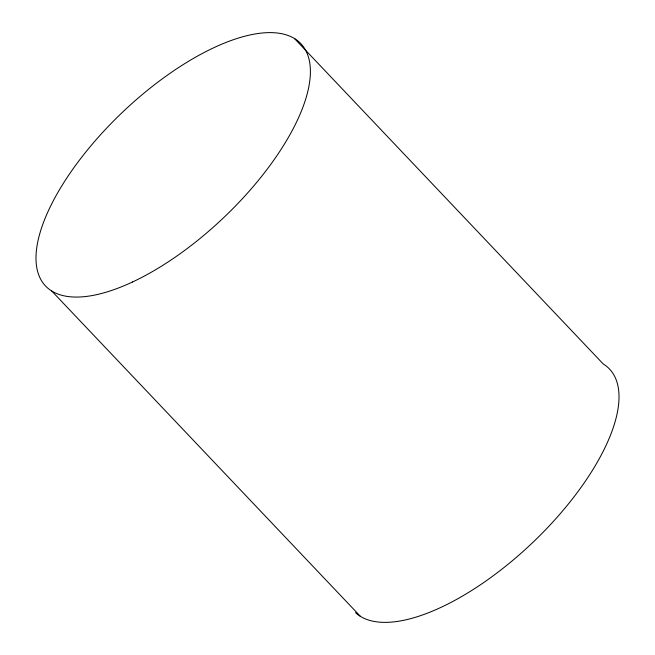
<?xml version="1.0" encoding="UTF-8"?>
<svg xmlns="http://www.w3.org/2000/svg" width="655" height="655" viewBox="0 0 655 655"><rect width="100%" height="100%" fill="white"/><g stroke="black" fill="none" stroke-linecap="round" stroke-linejoin="round"><path stroke-width="0.98" d="M294.603 38.661L603.222 363.951A175.99 73.057 -43.5 0 1 540.686 534.75A175.99 73.057 -43.5 0 1 355.542 612.671M51.778 291.049L360.397 616.339M132.547 281.977A175.99 73.057 -43.5 0 0 307.015 53.161A175.99 73.057 -43.5 0 0 80.008 159.419A175.99 73.057 -43.5 0 0 132.547 281.977"/></g></svg>
